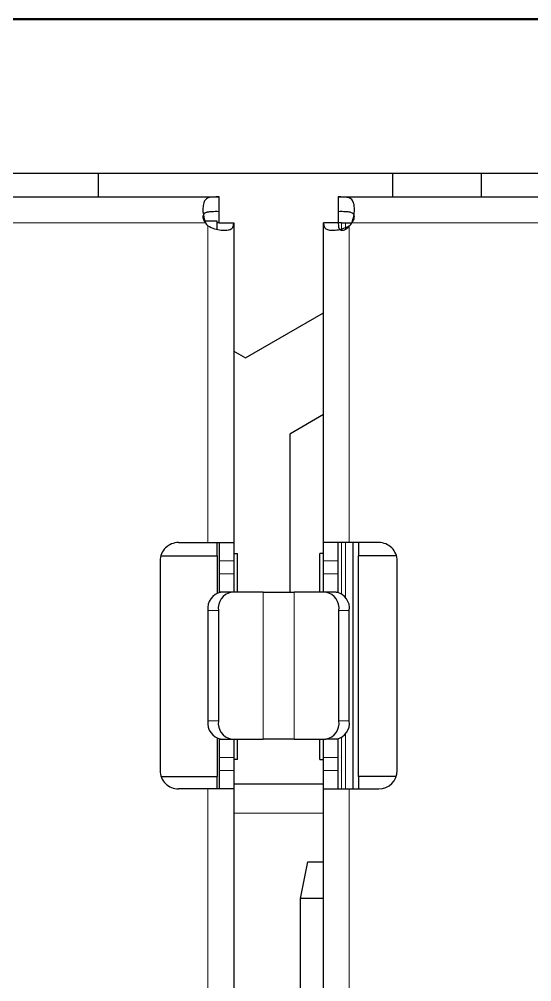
# Model space of a CAD drawing. Extents: x -260425 to 1294666, y -169889 to -2349.
# Drawn here: x 1001668.3 to 1001737.9, y -26464.5 to -26333.6 of the extents above; entities that cross this region are included whole.
import ezdxf

# ---------------------------------------------------------------- set-up
doc = ezdxf.new("R2010")
doc.units = 0
doc.header["$LTSCALE"] = 100
doc.layers.add('case', color=7, linetype='Continuous')
doc.layers.add('marking', color=7, linetype='Continuous')

# ---------------------------------------------------------------- blocks, each defined once
blk = doc.blocks.new('АТС')
at = {"layer": 'case', "lineweight": 25}
for points in [[(3427, 113.99), (3427, 113.99), (1965, 113.99), (1965, 113.99)], [(3222, 113.99), (3222, 113.99), (3222, 110.79), (3222, 110.79)], [(3262, 110.79), (3262, 110.79), (3262, 113.99), (3262, 113.99)], [(3274, 113.99), (3274, 113.99), (3274, 110.79), (3274, 110.79)], [(3071.1, 110.79), (3071.1, 110.79), (3238.4, 110.79), (3238.4, 110.79)], [(3238.4, 108.79), (3238.4, 108.79), (3238.4, 110.79), (3238.4, 110.79)], [(3254.6, 110.79), (3254.6, 110.79), (3254.6, 108.79), (3254.6, 108.79)], [(3254.6, 110.79), (3254.6, 110.79), (3421.9, 110.79), (3421.9, 110.79)], [(3238.4, 107.29), (3238.4, 107.29), (3238.4, 108.79), (3238.4, 108.79)], [(3254.6, 108.79), (3254.6, 108.79), (3254.6, 107.29), (3254.6, 107.29)], [(3238.15, 107.49), (3238.15, 107.49), (3236.4, 107.49), (3236.4, 107.49)], [(3238.15, 106.37), (3238.15, 106.37), (3238.15, 107.49), (3238.15, 107.49)], [(3236.54, 107.29), (3236.64, 107.13), (3236.76, 106.99), (3236.9, 106.86)], [(3238.4, 107.29), (3238.4, 107.29), (3238.15, 107.29), (3238.15, 107.29)], [(3238.4, 107.29), (3238.4, 107.29), (3240.4, 107.29), (3240.4, 107.29)], [(3240.4, 107.29), (3240.4, 107.29), (3240.4, 63.79), (3240.4, 63.79)], [(3254.6, 107.29), (3254.6, 107.29), (3252.6, 107.29), (3252.6, 107.29)], [(3252.6, 63.79), (3252.6, 63.79), (3252.6, 107.29), (3252.6, 107.29)], [(3255.04, 107.29), (3255.04, 107.29), (3254.6, 107.29), (3254.6, 107.29)], [(3255.04, 107.29), (3255.04, 107.29), (3255.58, 107.29), (3255.58, 107.29)], [(3255.58, 107.29), (3255.58, 107.29), (3256.46, 107.29), (3256.46, 107.29)], [(3256.1, 106.86), (3256.24, 106.99), (3256.36, 107.13), (3256.46, 107.29)], [(3242, 88.9), (3242, 88.9), (3252.6, 95.02), (3252.6, 95.02)], [(3240.4, 89.82), (3240.4, 89.82), (3242, 88.9), (3242, 88.9)], [(3252.6, 81.2), (3252.6, 81.2), (3248, 78.54), (3248, 78.54)], [(3248, 78.54), (3248, 78.54), (3248, 57.04), (3248, 57.04)], [(3232.9, 63.79), (3232.9, 63.79), (3236.9, 63.79), (3236.9, 63.79)], [(3236.9, 63.79), (3236.9, 63.79), (3240.4, 63.79), (3240.4, 63.79)], [(3238.15, 61.99), (3238.15, 61.99), (3238.15, 63.79), (3238.15, 63.79)], [(3238.4, 63.79), (3238.4, 63.79), (3238.4, 61.29), (3238.4, 61.29)], [(3240.4, 63.79), (3240.4, 63.79), (3240.4, 61.29), (3240.4, 61.29)], [(3256.1, 63.79), (3256.1, 63.79), (3252.6, 63.79), (3252.6, 63.79)], [(3252.6, 61.29), (3252.6, 61.29), (3252.6, 63.79), (3252.6, 63.79)], [(3254.6, 61.29), (3254.6, 61.29), (3254.6, 63.79), (3254.6, 63.79)], [(3260.1, 63.79), (3260.1, 63.79), (3256.1, 63.79), (3256.1, 63.79)], [(3256.6, 63.79), (3256.6, 63.79), (3256.6, 30.29), (3256.6, 30.29)], [(3257.35, 63.79), (3257.35, 63.79), (3257.35, 61.99), (3257.35, 61.99)], [(3230.5, 61.99), (3230.5, 61.99), (3238.15, 61.99), (3238.15, 61.99)], [(3238.15, 61.99), (3238.15, 61.99), (3238.15, 56.93), (3238.15, 56.93)], [(3240.4, 62.29), (3240.4, 62.29), (3240.9, 62.29), (3240.9, 62.29)], [(3240.9, 57.04), (3240.9, 57.04), (3240.9, 62.29), (3240.9, 62.29)], [(3252.6, 62.29), (3252.6, 62.29), (3252.1, 62.29), (3252.1, 62.29)], [(3252.1, 57.04), (3252.1, 57.04), (3252.1, 62.29), (3252.1, 62.29)], [(3262.5, 61.99), (3262.5, 61.99), (3257.35, 61.99), (3257.35, 61.99)], [(3257.35, 31.99), (3257.35, 31.99), (3257.35, 61.99), (3257.35, 61.99)], [(3230.4, 61.29), (3230.4, 61.29), (3230.4, 32.79), (3230.4, 32.79)], [(3238.4, 61.29), (3238.4, 61.29), (3238.4, 59.54), (3238.4, 59.54)], [(3240.4, 61.29), (3240.4, 61.29), (3240.4, 59.54), (3240.4, 59.54)], [(3252.6, 59.54), (3252.6, 59.54), (3252.6, 61.29), (3252.6, 61.29)], [(3254.6, 59.54), (3254.6, 59.54), (3254.6, 61.29), (3254.6, 61.29)], [(3262.6, 32.79), (3262.6, 32.79), (3262.6, 61.29), (3262.6, 61.29)], [(3238.4, 59.54), (3238.4, 59.54), (3238.4, 57.04), (3238.4, 57.04)], [(3240.4, 59.54), (3240.4, 59.54), (3240.4, 57.04), (3240.4, 57.04)], [(3252.6, 57.04), (3252.6, 57.04), (3252.6, 59.54), (3252.6, 59.54)], [(3254.6, 57.04), (3254.6, 57.04), (3254.6, 59.54), (3254.6, 59.54)], [(3238.67, 57.04), (3237.51, 56.81), (3236.73, 55.71), (3236.9, 54.54)], [(3240.08, 57.04), (3238.92, 56.81), (3238.15, 55.71), (3238.31, 54.54)], [(3238.67, 57.04), (3238.67, 57.04), (3238.4, 57.04), (3238.4, 57.04)], [(3238.4, 57.04), (3238.4, 57.04), (3238.4, 57.01), (3238.4, 57.01)], [(3240.08, 57.04), (3240.08, 57.04), (3238.67, 57.04), (3238.67, 57.04)], [(3244.41, 57.04), (3244.41, 57.04), (3240.08, 57.04), (3240.08, 57.04)], [(3244.41, 57.04), (3244.41, 57.04), (3246.5, 57.04), (3246.5, 57.04)], [(3246.5, 57.04), (3246.5, 57.04), (3248.59, 57.04), (3248.59, 57.04)], [(3252.92, 57.04), (3252.92, 57.04), (3248.59, 57.04), (3248.59, 57.04)], [(3254.69, 54.54), (3254.85, 55.71), (3254.08, 56.81), (3252.92, 57.04)], [(3254.33, 57.04), (3254.33, 57.04), (3252.92, 57.04), (3252.92, 57.04)], [(3256.1, 54.54), (3256.27, 55.71), (3255.49, 56.81), (3254.33, 57.04)], [(3254.33, 57.04), (3254.33, 57.04), (3254.6, 57.04), (3254.6, 57.04)], [(3254.6, 57.01), (3254.6, 57.01), (3254.6, 57.04), (3254.6, 57.04)], [(3236.9, 54.54), (3236.9, 54.54), (3236.9, 39.54), (3236.9, 39.54)], [(3238.31, 54.54), (3238.31, 54.54), (3238.31, 39.54), (3238.31, 39.54)], [(3254.69, 39.54), (3254.69, 39.54), (3254.69, 54.54), (3254.69, 54.54)], [(3256.1, 39.54), (3256.1, 39.54), (3256.1, 54.54), (3256.1, 54.54)], [(3236.9, 39.54), (3236.73, 38.37), (3237.51, 37.28), (3238.67, 37.04)], [(3238.31, 39.54), (3238.15, 38.37), (3238.92, 37.28), (3240.08, 37.04)], [(3252.92, 37.04), (3254.08, 37.28), (3254.85, 38.37), (3254.69, 39.54)], [(3254.33, 37.04), (3255.49, 37.28), (3256.27, 38.37), (3256.1, 39.54)], [(3238.15, 37.15), (3238.15, 37.15), (3238.15, 31.99), (3238.15, 31.99)], [(3238.4, 37.07), (3238.4, 37.07), (3238.4, 37.04), (3238.4, 37.04)], [(3238.4, 37.04), (3238.4, 37.04), (3238.67, 37.04), (3238.67, 37.04)], [(3238.4, 37.04), (3238.4, 37.04), (3238.4, 34.54), (3238.4, 34.54)], [(3238.67, 37.04), (3238.67, 37.04), (3240.08, 37.04), (3240.08, 37.04)], [(3240.08, 37.04), (3240.08, 37.04), (3244.41, 37.04), (3244.41, 37.04)], [(3240.4, 37.04), (3240.4, 37.04), (3240.4, 34.54), (3240.4, 34.54)], [(3240.9, 34.29), (3240.9, 34.29), (3240.9, 37.04), (3240.9, 37.04)], [(3246.5, 37.04), (3246.5, 37.04), (3244.41, 37.04), (3244.41, 37.04)], [(3248.59, 37.04), (3248.59, 37.04), (3246.5, 37.04), (3246.5, 37.04)], [(3248.59, 37.04), (3248.59, 37.04), (3252.92, 37.04), (3252.92, 37.04)], [(3252.1, 34.29), (3252.1, 34.29), (3252.1, 37.04), (3252.1, 37.04)], [(3252.6, 34.54), (3252.6, 34.54), (3252.6, 37.04), (3252.6, 37.04)], [(3254.33, 37.04), (3254.33, 37.04), (3252.92, 37.04), (3252.92, 37.04)], [(3254.6, 37.04), (3254.6, 37.04), (3254.33, 37.04), (3254.33, 37.04)], [(3254.6, 37.04), (3254.6, 37.04), (3254.6, 37.07), (3254.6, 37.07)], [(3254.6, 34.54), (3254.6, 34.54), (3254.6, 37.04), (3254.6, 37.04)], [(3238.4, 34.54), (3238.4, 34.54), (3238.4, 32.79), (3238.4, 32.79)], [(3240.4, 34.54), (3240.4, 34.54), (3240.4, 32.79), (3240.4, 32.79)], [(3240.9, 34.29), (3240.9, 34.29), (3240.4, 34.29), (3240.4, 34.29)], [(3252.1, 34.29), (3252.1, 34.29), (3252.6, 34.29), (3252.6, 34.29)], [(3252.6, 32.79), (3252.6, 32.79), (3252.6, 34.54), (3252.6, 34.54)], [(3254.6, 32.79), (3254.6, 32.79), (3254.6, 34.54), (3254.6, 34.54)], [(3238.4, 32.79), (3238.4, 32.79), (3238.4, 30.29), (3238.4, 30.29)], [(3240.4, 32.79), (3240.4, 32.79), (3240.4, 30.29), (3240.4, 30.29)], [(3252.6, 30.29), (3252.6, 30.29), (3252.6, 32.79), (3252.6, 32.79)], [(3254.6, 30.29), (3254.6, 30.29), (3254.6, 32.79), (3254.6, 32.79)], [(3260.1, 30.29), (3261.48, 30.29), (3262.6, 31.41), (3262.6, 32.79)], [(3230.53, 31.99), (3230.53, 31.99), (3238.15, 31.99), (3238.15, 31.99)], [(3238.15, 30.29), (3238.15, 30.29), (3238.15, 31.99), (3238.15, 31.99)], [(3257.35, 31.99), (3257.35, 31.99), (3257.35, 30.29), (3257.35, 30.29)], [(3262.47, 31.99), (3262.47, 31.99), (3257.35, 31.99), (3257.35, 31.99)], [(3236.9, 30.29), (3236.9, 30.29), (3232.9, 30.29), (3232.9, 30.29)], [(3240.4, 30.29), (3240.4, 30.29), (3236.9, 30.29), (3236.9, 30.29)], [(3240.4, 30.99), (3240.4, 30.99), (3252.6, 30.99), (3252.6, 30.99)], [(3240.4, 30.29), (3240.4, 30.29), (3240.4, -61.71), (3240.4, -61.71)], [(3252.6, -61.71), (3252.6, -61.71), (3252.6, 30.29), (3252.6, 30.29)], [(3252.6, 30.29), (3252.6, 30.29), (3256.1, 30.29), (3256.1, 30.29)], [(3256.1, 30.29), (3256.1, 30.29), (3260.1, 30.29), (3260.1, 30.29)], [(3249.45, 15.39), (3249.45, 15.39), (3250.45, 20.39), (3250.45, 20.39)], [(3250.45, 20.39), (3250.45, 20.39), (3252.6, 20.39), (3252.6, 20.39)], [(3249.45, -40.61), (3249.45, -40.61), (3249.45, 15.39), (3249.45, 15.39)], [(3252.6, 15.39), (3252.6, 15.39), (3249.45, 15.39), (3249.45, 15.39)]]:
    blk.add_open_spline(points, degree=3, dxfattribs=at)
for points, knots in [([(3238.4, 110.79), (3238.26, 110.79), (3238.13, 110.79), (3238, 110.79), (3238, 110.79), (3237.85, 110.79), (3237.71, 110.79), (3237.58, 110.78), (3237.58, 110.78), (3237.39, 110.77), (3237.23, 110.76), (3237.08, 110.72), (3237.08, 110.72), (3236.89, 110.67), (3236.73, 110.59), (3236.61, 110.47), (3236.61, 110.47), (3236.48, 110.34), (3236.39, 110.18), (3236.33, 109.98), (3236.33, 109.98), (3236.26, 109.77), (3236.22, 109.53), (3236.21, 109.25), (3236.21, 109.25), (3236.2, 108.97), (3236.22, 108.66), (3236.27, 108.34), (3236.27, 108.34), (3236.33, 107.99), (3236.44, 107.64), (3236.54, 107.29)], [0, 0, 0, 0, 0.111111, 0.111111, 0.111111, 0.111111, 0.222222, 0.222222, 0.222222, 0.222222, 0.333333, 0.333333, 0.333333, 0.333333, 0.444444, 0.444444, 0.444444, 0.444444, 0.555556, 0.555556, 0.555556, 0.555556, 0.666667, 0.666667, 0.666667, 0.666667, 0.777778, 0.777778, 0.777778, 0.777778, 1, 1, 1, 1]), ([(3256.46, 107.29), (3256.55, 107.59), (3256.64, 107.89), (3256.7, 108.18), (3256.7, 108.18), (3256.77, 108.5), (3256.79, 108.81), (3256.79, 109.1), (3256.79, 109.1), (3256.79, 109.39), (3256.76, 109.66), (3256.7, 109.88), (3256.7, 109.88), (3256.64, 110.11), (3256.55, 110.29), (3256.43, 110.43), (3256.43, 110.43), (3256.3, 110.57), (3256.14, 110.66), (3255.93, 110.72), (3255.93, 110.72), (3255.79, 110.75), (3255.63, 110.77), (3255.45, 110.78), (3255.45, 110.78), (3255.3, 110.79), (3255.14, 110.79), (3254.97, 110.79), (3254.97, 110.79), (3254.85, 110.79), (3254.72, 110.79), (3254.6, 110.79)], [0, 0, 0, 0, 0.111111, 0.111111, 0.111111, 0.111111, 0.222222, 0.222222, 0.222222, 0.222222, 0.333333, 0.333333, 0.333333, 0.333333, 0.444444, 0.444444, 0.444444, 0.444444, 0.555556, 0.555556, 0.555556, 0.555556, 0.666667, 0.666667, 0.666667, 0.666667, 0.777778, 0.777778, 0.777778, 0.777778, 1, 1, 1, 1]), ([(3238.4, 108.79), (3238.06, 108.8), (3237.71, 108.8), (3237.39, 108.78), (3237.39, 108.78), (3237.18, 108.77), (3236.99, 108.76), (3236.81, 108.72), (3236.81, 108.72), (3236.75, 108.7), (3236.69, 108.69), (3236.64, 108.66), (3236.64, 108.66), (3236.53, 108.62), (3236.43, 108.56), (3236.35, 108.48), (3236.35, 108.48), (3236.3, 108.42), (3236.26, 108.35), (3236.24, 108.27), (3236.24, 108.27), (3236.21, 108.19), (3236.2, 108.09), (3236.21, 108), (3236.21, 108), (3236.22, 107.91), (3236.24, 107.82), (3236.28, 107.73), (3236.28, 107.73), (3236.31, 107.64), (3236.36, 107.55), (3236.41, 107.46), (3236.41, 107.46), (3236.45, 107.4), (3236.5, 107.35), (3236.54, 107.29)], [0, 0, 0, 0, 0.1, 0.1, 0.1, 0.1, 0.2, 0.2, 0.2, 0.2, 0.3, 0.3, 0.3, 0.3, 0.4, 0.4, 0.4, 0.4, 0.5, 0.5, 0.5, 0.5, 0.6, 0.6, 0.6, 0.6, 0.7, 0.7, 0.7, 0.7, 0.8, 0.8, 0.8, 0.8, 1, 1, 1, 1]), ([(3256.46, 107.29), (3256.54, 107.4), (3256.62, 107.51), (3256.68, 107.63), (3256.68, 107.63), (3256.73, 107.72), (3256.76, 107.82), (3256.78, 107.92), (3256.78, 107.92), (3256.79, 108.01), (3256.8, 108.11), (3256.78, 108.19), (3256.78, 108.19), (3256.77, 108.27), (3256.74, 108.34), (3256.7, 108.4), (3256.7, 108.4), (3256.67, 108.47), (3256.61, 108.52), (3256.55, 108.57), (3256.55, 108.57), (3256.46, 108.63), (3256.35, 108.68), (3256.22, 108.71), (3256.22, 108.71), (3256.04, 108.76), (3255.83, 108.77), (3255.62, 108.78), (3255.62, 108.78), (3255.29, 108.8), (3254.95, 108.8), (3254.6, 108.79)], [0, 0, 0, 0, 0.111111, 0.111111, 0.111111, 0.111111, 0.222222, 0.222222, 0.222222, 0.222222, 0.333333, 0.333333, 0.333333, 0.333333, 0.444444, 0.444444, 0.444444, 0.444444, 0.555556, 0.555556, 0.555556, 0.555556, 0.666667, 0.666667, 0.666667, 0.666667, 0.777778, 0.777778, 0.777778, 0.777778, 1, 1, 1, 1]), ([(3236.9, 106.86), (3237.2, 106.72), (3237.5, 106.58), (3237.8, 106.48), (3237.8, 106.48), (3238.1, 106.38), (3238.41, 106.33), (3238.69, 106.3), (3238.69, 106.3), (3238.98, 106.26), (3239.25, 106.26), (3239.47, 106.28), (3239.47, 106.28), (3239.7, 106.31), (3239.89, 106.36), (3240.04, 106.45), (3240.04, 106.45), (3240.18, 106.53), (3240.28, 106.65), (3240.34, 106.82), (3240.34, 106.82), (3240.38, 106.95), (3240.39, 107.12), (3240.4, 107.29)], [0, 0, 0, 0, 0.142857, 0.142857, 0.142857, 0.142857, 0.285714, 0.285714, 0.285714, 0.285714, 0.428571, 0.428571, 0.428571, 0.428571, 0.571429, 0.571429, 0.571429, 0.571429, 0.714286, 0.714286, 0.714286, 0.714286, 1, 1, 1, 1]), ([(3252.6, 107.29), (3252.61, 107.12), (3252.62, 106.94), (3252.67, 106.8), (3252.67, 106.8), (3252.71, 106.66), (3252.8, 106.56), (3252.92, 106.48), (3252.92, 106.48), (3253.05, 106.39), (3253.22, 106.33), (3253.43, 106.29), (3253.43, 106.29), (3253.65, 106.26), (3253.91, 106.26), (3254.2, 106.28), (3254.2, 106.28), (3254.48, 106.31), (3254.79, 106.36), (3255.1, 106.45), (3255.1, 106.45), (3255.43, 106.55), (3255.77, 106.71), (3256.1, 106.86)], [0, 0, 0, 0, 0.142857, 0.142857, 0.142857, 0.142857, 0.285714, 0.285714, 0.285714, 0.285714, 0.428571, 0.428571, 0.428571, 0.428571, 0.571429, 0.571429, 0.571429, 0.571429, 0.714286, 0.714286, 0.714286, 0.714286, 1, 1, 1, 1]), ([(3254.6, 107.29), (3254.6, 107.08), (3254.61, 106.87), (3254.65, 106.7), (3254.65, 106.7), (3254.67, 106.6), (3254.71, 106.52), (3254.76, 106.45), (3254.76, 106.45), (3254.81, 106.38), (3254.87, 106.33), (3254.95, 106.3), (3254.95, 106.3), (3255.03, 106.27), (3255.11, 106.26), (3255.2, 106.27), (3255.2, 106.27), (3255.28, 106.28), (3255.37, 106.3), (3255.45, 106.33), (3255.45, 106.33), (3255.54, 106.37), (3255.62, 106.42), (3255.7, 106.47), (3255.7, 106.47), (3255.83, 106.56), (3255.94, 106.66), (3256.04, 106.78), (3256.04, 106.78), (3256.06, 106.81), (3256.08, 106.83), (3256.1, 106.86)], [0, 0, 0, 0, 0.111111, 0.111111, 0.111111, 0.111111, 0.222222, 0.222222, 0.222222, 0.222222, 0.333333, 0.333333, 0.333333, 0.333333, 0.444444, 0.444444, 0.444444, 0.444444, 0.555556, 0.555556, 0.555556, 0.555556, 0.666667, 0.666667, 0.666667, 0.666667, 0.777778, 0.777778, 0.777778, 0.777778, 1, 1, 1, 1]), ([(3232.9, 63.79), (3232.24, 63.79), (3231.6, 63.53), (3231.13, 63.06), (3231.13, 63.06), (3230.66, 62.59), (3230.4, 61.96), (3230.4, 61.29)], [0, 0, 0, 0, 0.333333, 0.333333, 0.333333, 0.333333, 1, 1, 1, 1]), ([(3262.6, 61.29), (3262.6, 61.96), (3262.34, 62.59), (3261.87, 63.06), (3261.87, 63.06), (3261.4, 63.53), (3260.76, 63.79), (3260.1, 63.79)], [0, 0, 0, 0, 0.333333, 0.333333, 0.333333, 0.333333, 1, 1, 1, 1]), ([(3230.4, 32.79), (3230.4, 32.13), (3230.66, 31.49), (3231.13, 31.03), (3231.13, 31.03), (3231.6, 30.56), (3232.24, 30.29), (3232.9, 30.29)], [0, 0, 0, 0, 0.333333, 0.333333, 0.333333, 0.333333, 1, 1, 1, 1])]:
    blk.add_open_spline(points, degree=3, knots=knots, dxfattribs=at)
at = {"layer": 'case', "lineweight": 18}
for points in [[(3178.75, 107.29), (3178.75, 107.29), (3236.54, 107.29), (3236.54, 107.29)], [(3236.9, 106.86), (3236.9, 106.86), (3236.9, 63.79), (3236.9, 63.79)], [(3255.04, 106.29), (3255.04, 106.29), (3255.04, 107.29), (3255.04, 107.29)], [(3255.58, 107.29), (3255.58, 107.29), (3255.58, 106.4), (3255.58, 106.4)], [(3256.1, 63.79), (3256.1, 63.79), (3256.1, 106.86), (3256.1, 106.86)], [(3256.46, 107.29), (3256.46, 107.29), (3314.25, 107.29), (3314.25, 107.29)], [(3255.04, 56.83), (3255.04, 56.83), (3255.04, 63.79), (3255.04, 63.79)], [(3255.58, 63.79), (3255.58, 63.79), (3255.58, 56.32), (3255.58, 56.32)], [(3238.4, 61.29), (3238.4, 61.29), (3240.4, 61.29), (3240.4, 61.29)], [(3252.6, 61.29), (3252.6, 61.29), (3254.6, 61.29), (3254.6, 61.29)], [(3240.4, 59.54), (3240.4, 59.54), (3238.4, 59.54), (3238.4, 59.54)], [(3252.6, 59.54), (3252.6, 59.54), (3254.6, 59.54), (3254.6, 59.54)], [(3244.41, 37.04), (3244.41, 37.04), (3244.41, 57.04), (3244.41, 57.04)], [(3248.59, 57.04), (3248.59, 57.04), (3248.59, 37.04), (3248.59, 37.04)], [(3236.9, 54.54), (3236.9, 54.54), (3238.31, 54.54), (3238.31, 54.54)], [(3254.69, 54.54), (3254.69, 54.54), (3256.1, 54.54), (3256.1, 54.54)], [(3238.31, 39.54), (3238.31, 39.54), (3236.9, 39.54), (3236.9, 39.54)], [(3256.1, 39.54), (3256.1, 39.54), (3254.69, 39.54), (3254.69, 39.54)], [(3255.04, 30.29), (3255.04, 30.29), (3255.04, 37.25), (3255.04, 37.25)], [(3255.58, 37.76), (3255.58, 37.76), (3255.58, 30.29), (3255.58, 30.29)], [(3240.4, 34.54), (3240.4, 34.54), (3238.4, 34.54), (3238.4, 34.54)], [(3252.6, 34.54), (3252.6, 34.54), (3254.6, 34.54), (3254.6, 34.54)], [(3240.4, 32.79), (3240.4, 32.79), (3238.4, 32.79), (3238.4, 32.79)], [(3254.6, 32.79), (3254.6, 32.79), (3252.6, 32.79), (3252.6, 32.79)], [(3236.9, 30.29), (3236.9, 30.29), (3236.9, -61.71), (3236.9, -61.71)], [(3256.1, -61.71), (3256.1, -61.71), (3256.1, 30.29), (3256.1, 30.29)], [(3252.6, 26.99), (3252.6, 26.99), (3240.4, 26.99), (3240.4, 26.99)]]:
    blk.add_open_spline(points, degree=3, dxfattribs=at)
at = {"layer": 'marking', "lineweight": 50}
blk.add_open_spline([(3176, 134.97), (3176, 134.97), (3319.5, 134.97), (3319.5, 134.97)], degree=3, dxfattribs=at)

msp = doc.modelspace()

# ---------------------------------------------------------------- block references
msp.add_blockref('АТС', (998457.03, -26468.52))

doc.saveas('drawing.dxf')
